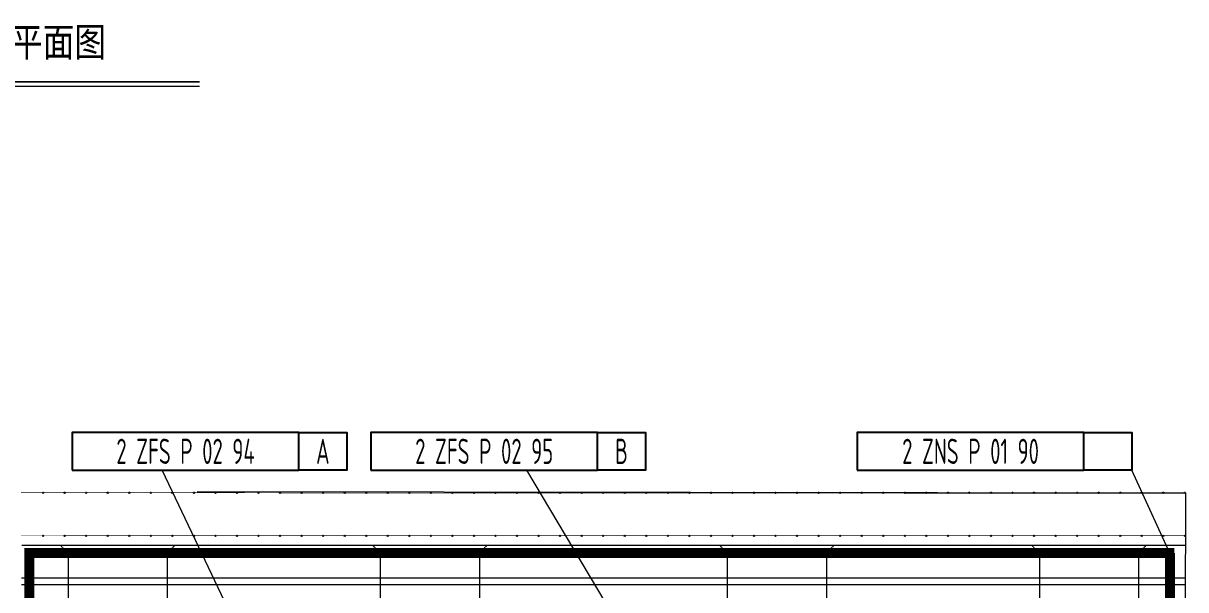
# Model space of a CAD drawing. Header units: millimetres. Extents: x 2756 to 52640, y 2442 to 34683.
# Drawn here: x 30169 to 52640, y 23742 to 34683 of the extents above; entities that cross this region are included whole.
import ezdxf
from ezdxf.enums import TextEntityAlignment as Align

# ---------------------------------------------------------------- set-up
doc = ezdxf.new("R2010")
doc.units = ezdxf.units.MM
doc.linetypes.add('ACAD_ISO02W100', pattern=[15, 12, -3])
doc.layers.add('A', color=1, linetype='Continuous', lineweight=0)
doc.layers.add('D0墙体', color=7, linetype='Continuous', lineweight=0)
for name, color, linetype in [('BAS干线', 60, 'Continuous'), ('fas设备名称', 2, 'Continuous'), ('Zone', 4, 'Continuous')]:
    doc.layers.add(name, color=color, linetype=linetype)
doc.styles.add('-宋体', font='', dxfattribs={"width": 0.8})
doc.styles.add('syfs', font='gbxwxt.shx', dxfattribs={"width": 0.8, "bigfont": 'gbhzfs.shx'})
doc.styles.get('-宋体').set_extended_font_data('SimSun')

# ---------------------------------------------------------------- blocks, each defined once
blk = doc.blocks.new('Repère Zone')
at = {"color": 0}
for points in [[(0, 0), (45, 0), (45, 7.5), (0, 7.5)], [(45, 7.5), (54.5, 7.5), (54.5, 0), (45, 0)]]:
    blk.add_lwpolyline(points, close=True, dxfattribs=at)
at = {"color": 0, "style": 'syfs', "width": 0.7}
for tag, p in [('X_XXX_X_XX_XX', (22.5, 3.75)), ('X', (49.75, 3.75))]:
    blk.add_attdef(tag, text='', height=5, dxfattribs=at).set_placement(p, align=Align.MIDDLE_CENTER)

msp = doc.modelspace()

# ---------------------------------------------------------------- hatches: boundary and pattern name
at = {"layer": 'D0墙体'}
h = msp.add_hatch(color=0, dxfattribs=at)
edge = h.paths.add_edge_path()
edge.add_arc((30553, 25616), 12.2, 0, 360)
h = msp.add_hatch(color=0, dxfattribs=at)
edge = h.paths.add_edge_path()
edge.add_arc((30969, 25616), 12.2, 0, 360)
h = msp.add_hatch(color=0, dxfattribs=at)
edge = h.paths.add_edge_path()
edge.add_arc((31386, 25616), 12.2, 0, 360)
h = msp.add_hatch(color=0, dxfattribs=at)
edge = h.paths.add_edge_path()
edge.add_arc((31802, 25616), 12.2, 0, 360)
h = msp.add_hatch(color=0, dxfattribs=at)
edge = h.paths.add_edge_path()
edge.add_arc((32218, 25616), 12.2, 0, 360)
h = msp.add_hatch(color=0, dxfattribs=at)
edge = h.paths.add_edge_path()
edge.add_arc((32635, 25616), 12.2, 0, 360)
h = msp.add_hatch(color=0, dxfattribs=at)
edge = h.paths.add_edge_path()
edge.add_arc((32635, 25616), 12.2, 0, 360)
h = msp.add_hatch(color=0, dxfattribs=at)
edge = h.paths.add_edge_path()
edge.add_arc((33051, 25616), 12.2, 0, 360)
h = msp.add_hatch(color=0, dxfattribs=at)
edge = h.paths.add_edge_path()
edge.add_arc((33468, 25616), 12.2, 0, 360)
h = msp.add_hatch(color=0, dxfattribs=at)
edge = h.paths.add_edge_path()
edge.add_arc((33884, 25616), 12.2, 0, 360)
h = msp.add_hatch(color=0, dxfattribs=at)
edge = h.paths.add_edge_path()
edge.add_arc((34300, 25616), 12.2, 0, 360)
h = msp.add_hatch(color=0, dxfattribs=at)
edge = h.paths.add_edge_path()
edge.add_arc((34717, 25616), 12.2, 0, 360)
h = msp.add_hatch(color=0, dxfattribs=at)
edge = h.paths.add_edge_path()
edge.add_arc((35133, 25616), 12.2, 0, 360)
h = msp.add_hatch(color=0, dxfattribs=at)
edge = h.paths.add_edge_path()
edge.add_arc((35550, 25616), 12.2, 0, 360)
h = msp.add_hatch(color=0, dxfattribs=at)
edge = h.paths.add_edge_path()
edge.add_arc((35966, 25616), 12.2, 0, 360)
h = msp.add_hatch(color=0, dxfattribs=at)
edge = h.paths.add_edge_path()
edge.add_arc((36382, 25616), 12.2, 0, 360)
h = msp.add_hatch(color=0, dxfattribs=at)
edge = h.paths.add_edge_path()
edge.add_arc((36799, 25616), 12.2, 0, 360)
h = msp.add_hatch(color=0, dxfattribs=at)
edge = h.paths.add_edge_path()
edge.add_arc((36799, 25616), 12.2, 0, 360)
h = msp.add_hatch(color=0, dxfattribs=at)
edge = h.paths.add_edge_path()
edge.add_arc((37215, 25616), 12.2, 0, 360)
h = msp.add_hatch(color=0, dxfattribs=at)
edge = h.paths.add_edge_path()
edge.add_arc((37632, 25616), 12.2, 0, 360)
h = msp.add_hatch(color=0, dxfattribs=at)
edge = h.paths.add_edge_path()
edge.add_arc((38048, 25616), 12.2, 0, 360)
h = msp.add_hatch(color=0, dxfattribs=at)
edge = h.paths.add_edge_path()
edge.add_arc((38464, 25616), 12.2, 0, 360)
h = msp.add_hatch(color=0, dxfattribs=at)
edge = h.paths.add_edge_path()
edge.add_arc((38881, 25616), 12.2, 0, 360)
h = msp.add_hatch(color=0, dxfattribs=at)
edge = h.paths.add_edge_path()
edge.add_arc((39297, 25616), 12.2, 0, 360)
h = msp.add_hatch(color=0, dxfattribs=at)
edge = h.paths.add_edge_path()
edge.add_arc((39714, 25616), 12.2, 0, 360)
h = msp.add_hatch(color=0, dxfattribs=at)
edge = h.paths.add_edge_path()
edge.add_arc((40130, 25616), 12.2, 0, 360)
h = msp.add_hatch(color=0, dxfattribs=at)
edge = h.paths.add_edge_path()
edge.add_arc((40546, 25616), 12.2, 0, 360)
h = msp.add_hatch(color=0, dxfattribs=at)
edge = h.paths.add_edge_path()
edge.add_arc((40963, 25616), 12.2, 0, 360)
h = msp.add_hatch(color=0, dxfattribs=at)
edge = h.paths.add_edge_path()
edge.add_arc((40963, 25616), 12.2, 0, 360)
h = msp.add_hatch(color=0, dxfattribs=at)
edge = h.paths.add_edge_path()
edge.add_arc((41379, 25616), 12.2, 0, 360)
h = msp.add_hatch(color=0, dxfattribs=at)
edge = h.paths.add_edge_path()
edge.add_arc((41796, 25616), 12.2, 0, 360)
h = msp.add_hatch(color=0, dxfattribs=at)
edge = h.paths.add_edge_path()
edge.add_arc((42212, 25616), 12.2, 0, 360)
h = msp.add_hatch(color=0, dxfattribs=at)
edge = h.paths.add_edge_path()
edge.add_arc((42628, 25616), 12.2, 0, 360)
h = msp.add_hatch(color=0, dxfattribs=at)
edge = h.paths.add_edge_path()
edge.add_arc((43045, 25616), 12.2, 0, 360)
h = msp.add_hatch(color=0, dxfattribs=at)
edge = h.paths.add_edge_path()
edge.add_arc((43461, 25616), 12.2, 0, 360)
h = msp.add_hatch(color=0, dxfattribs=at)
edge = h.paths.add_edge_path()
edge.add_arc((43878, 25616), 12.2, 0, 360)
h = msp.add_hatch(color=0, dxfattribs=at)
edge = h.paths.add_edge_path()
edge.add_arc((44294, 25616), 12.2, 0, 360)
h = msp.add_hatch(color=0, dxfattribs=at)
edge = h.paths.add_edge_path()
edge.add_arc((44710, 25616), 12.2, 0, 360)
h = msp.add_hatch(color=0, dxfattribs=at)
edge = h.paths.add_edge_path()
edge.add_arc((45127, 25616), 12.2, 0, 360)
h = msp.add_hatch(color=0, dxfattribs=at)
edge = h.paths.add_edge_path()
edge.add_arc((45127, 25616), 12.2, 0, 360)
h = msp.add_hatch(color=0, dxfattribs=at)
edge = h.paths.add_edge_path()
edge.add_arc((45543, 25616), 12.2, 0, 360)
h = msp.add_hatch(color=0, dxfattribs=at)
edge = h.paths.add_edge_path()
edge.add_arc((45960, 25616), 12.2, 0, 360)
h = msp.add_hatch(color=0, dxfattribs=at)
edge = h.paths.add_edge_path()
edge.add_arc((46376, 25616), 12.2, 0, 360)
h = msp.add_hatch(color=0, dxfattribs=at)
edge = h.paths.add_edge_path()
edge.add_arc((46792, 25616), 12.2, 0, 360)
h = msp.add_hatch(color=0, dxfattribs=at)
edge = h.paths.add_edge_path()
edge.add_arc((47209, 25616), 12.2, 0, 360)
h = msp.add_hatch(color=0, dxfattribs=at)
edge = h.paths.add_edge_path()
edge.add_arc((47625, 25616), 12.2, 0, 360)
h = msp.add_hatch(color=0, dxfattribs=at)
edge = h.paths.add_edge_path()
edge.add_arc((48042, 25616), 12.2, 0, 360)
h = msp.add_hatch(color=0, dxfattribs=at)
edge = h.paths.add_edge_path()
edge.add_arc((48458, 25616), 12.2, 0, 360)
h = msp.add_hatch(color=0, dxfattribs=at)
edge = h.paths.add_edge_path()
edge.add_arc((48874, 25616), 12.2, 0, 360)
h = msp.add_hatch(color=0, dxfattribs=at)
edge = h.paths.add_edge_path()
edge.add_arc((49291, 25616), 12.2, 0, 360)
h = msp.add_hatch(color=0, dxfattribs=at)
edge = h.paths.add_edge_path()
edge.add_arc((49291, 25616), 12.2, 0, 360)
h = msp.add_hatch(color=0, dxfattribs=at)
edge = h.paths.add_edge_path()
edge.add_arc((49707, 25616), 12.2, 0, 360)
h = msp.add_hatch(color=0, dxfattribs=at)
edge = h.paths.add_edge_path()
edge.add_arc((50124, 25616), 12.2, 0, 360)
h = msp.add_hatch(color=0, dxfattribs=at)
edge = h.paths.add_edge_path()
edge.add_arc((50540, 25616), 12.2, 0, 360)
h = msp.add_hatch(color=0, dxfattribs=at)
edge = h.paths.add_edge_path()
edge.add_arc((50956, 25616), 12.2, 0, 360)
h = msp.add_hatch(color=0, dxfattribs=at)
edge = h.paths.add_edge_path()
edge.add_arc((51373, 25616), 12.2, 0, 360)
h = msp.add_hatch(color=0, dxfattribs=at)
edge = h.paths.add_edge_path()
edge.add_arc((51789, 25616), 12.2, 0, 360)
h = msp.add_hatch(color=0, dxfattribs=at)
edge = h.paths.add_edge_path()
edge.add_arc((52206, 25616), 12.2, 0, 360)
h = msp.add_hatch(color=0, dxfattribs=at)
edge = h.paths.add_edge_path()
edge.add_arc((52622, 25616), 12.2, 0, 360)
h = msp.add_hatch(color=0, dxfattribs=at)
edge = h.paths.add_edge_path()
edge.add_arc((30553, 24783), 12.2, 0, 360)
h = msp.add_hatch(color=0, dxfattribs=at)
edge = h.paths.add_edge_path()
edge.add_arc((30969, 24783), 12.2, 0, 360)
h = msp.add_hatch(color=0, dxfattribs=at)
edge = h.paths.add_edge_path()
edge.add_arc((31386, 24783), 12.2, 0, 360)
h = msp.add_hatch(color=0, dxfattribs=at)
edge = h.paths.add_edge_path()
edge.add_arc((31802, 24783), 12.2, 0, 360)
h = msp.add_hatch(color=0, dxfattribs=at)
edge = h.paths.add_edge_path()
edge.add_arc((32218, 24783), 12.2, 0, 360)
h = msp.add_hatch(color=0, dxfattribs=at)
edge = h.paths.add_edge_path()
edge.add_arc((32635, 24783), 12.2, 0, 360)
h = msp.add_hatch(color=0, dxfattribs=at)
edge = h.paths.add_edge_path()
edge.add_arc((32635, 24783), 12.2, 0, 360)
h = msp.add_hatch(color=0, dxfattribs=at)
edge = h.paths.add_edge_path()
edge.add_arc((33051, 24783), 12.2, 0, 360)
h = msp.add_hatch(color=0, dxfattribs=at)
edge = h.paths.add_edge_path()
edge.add_arc((33468, 24783), 12.2, 0, 360)
h = msp.add_hatch(color=0, dxfattribs=at)
edge = h.paths.add_edge_path()
edge.add_arc((33884, 24783), 12.2, 0, 360)
h = msp.add_hatch(color=0, dxfattribs=at)
edge = h.paths.add_edge_path()
edge.add_arc((34300, 24783), 12.2, 0, 360)
h = msp.add_hatch(color=0, dxfattribs=at)
edge = h.paths.add_edge_path()
edge.add_arc((34717, 24783), 12.2, 0, 360)
h = msp.add_hatch(color=0, dxfattribs=at)
edge = h.paths.add_edge_path()
edge.add_arc((35133, 24783), 12.2, 0, 360)
h = msp.add_hatch(color=0, dxfattribs=at)
edge = h.paths.add_edge_path()
edge.add_arc((35550, 24783), 12.2, 0, 360)
h = msp.add_hatch(color=0, dxfattribs=at)
edge = h.paths.add_edge_path()
edge.add_arc((35966, 24783), 12.2, 0, 360)
h = msp.add_hatch(color=0, dxfattribs=at)
edge = h.paths.add_edge_path()
edge.add_arc((36382, 24783), 12.2, 0, 360)
h = msp.add_hatch(color=0, dxfattribs=at)
edge = h.paths.add_edge_path()
edge.add_arc((36799, 24783), 12.2, 0, 360)
h = msp.add_hatch(color=0, dxfattribs=at)
edge = h.paths.add_edge_path()
edge.add_arc((36799, 24783), 12.2, 0, 360)
h = msp.add_hatch(color=0, dxfattribs=at)
edge = h.paths.add_edge_path()
edge.add_arc((37215, 24783), 12.2, 0, 360)
h = msp.add_hatch(color=0, dxfattribs=at)
edge = h.paths.add_edge_path()
edge.add_arc((37632, 24783), 12.2, 0, 360)
h = msp.add_hatch(color=0, dxfattribs=at)
edge = h.paths.add_edge_path()
edge.add_arc((38048, 24783), 12.2, 0, 360)
h = msp.add_hatch(color=0, dxfattribs=at)
edge = h.paths.add_edge_path()
edge.add_arc((38464, 24783), 12.2, 0, 360)
h = msp.add_hatch(color=0, dxfattribs=at)
edge = h.paths.add_edge_path()
edge.add_arc((38881, 24783), 12.2, 0, 360)
h = msp.add_hatch(color=0, dxfattribs=at)
edge = h.paths.add_edge_path()
edge.add_arc((39297, 24783), 12.2, 0, 360)
h = msp.add_hatch(color=0, dxfattribs=at)
edge = h.paths.add_edge_path()
edge.add_arc((39714, 24783), 12.2, 0, 360)
h = msp.add_hatch(color=0, dxfattribs=at)
edge = h.paths.add_edge_path()
edge.add_arc((40130, 24783), 12.2, 0, 360)
h = msp.add_hatch(color=0, dxfattribs=at)
edge = h.paths.add_edge_path()
edge.add_arc((40546, 24783), 12.2, 0, 360)
h = msp.add_hatch(color=0, dxfattribs=at)
edge = h.paths.add_edge_path()
edge.add_arc((40963, 24783), 12.2, 0, 360)
h = msp.add_hatch(color=0, dxfattribs=at)
edge = h.paths.add_edge_path()
edge.add_arc((40963, 24783), 12.2, 0, 360)
h = msp.add_hatch(color=0, dxfattribs=at)
edge = h.paths.add_edge_path()
edge.add_arc((41379, 24783), 12.2, 0, 360)
h = msp.add_hatch(color=0, dxfattribs=at)
edge = h.paths.add_edge_path()
edge.add_arc((41796, 24783), 12.2, 0, 360)
h = msp.add_hatch(color=0, dxfattribs=at)
edge = h.paths.add_edge_path()
edge.add_arc((42212, 24783), 12.2, 0, 360)
h = msp.add_hatch(color=0, dxfattribs=at)
edge = h.paths.add_edge_path()
edge.add_arc((42628, 24783), 12.2, 0, 360)
h = msp.add_hatch(color=0, dxfattribs=at)
edge = h.paths.add_edge_path()
edge.add_arc((43045, 24783), 12.2, 0, 360)
h = msp.add_hatch(color=0, dxfattribs=at)
edge = h.paths.add_edge_path()
edge.add_arc((43461, 24783), 12.2, 0, 360)
h = msp.add_hatch(color=0, dxfattribs=at)
edge = h.paths.add_edge_path()
edge.add_arc((43878, 24783), 12.2, 0, 360)
h = msp.add_hatch(color=0, dxfattribs=at)
edge = h.paths.add_edge_path()
edge.add_arc((44294, 24783), 12.2, 0, 360)
h = msp.add_hatch(color=0, dxfattribs=at)
edge = h.paths.add_edge_path()
edge.add_arc((44710, 24783), 12.2, 0, 360)
h = msp.add_hatch(color=0, dxfattribs=at)
edge = h.paths.add_edge_path()
edge.add_arc((45127, 24783), 12.2, 0, 360)
h = msp.add_hatch(color=0, dxfattribs=at)
edge = h.paths.add_edge_path()
edge.add_arc((45127, 24783), 12.2, 0, 360)
h = msp.add_hatch(color=0, dxfattribs=at)
edge = h.paths.add_edge_path()
edge.add_arc((45543, 24783), 12.2, 0, 360)
h = msp.add_hatch(color=0, dxfattribs=at)
edge = h.paths.add_edge_path()
edge.add_arc((45960, 24783), 12.2, 0, 360)
h = msp.add_hatch(color=0, dxfattribs=at)
edge = h.paths.add_edge_path()
edge.add_arc((46376, 24783), 12.2, 0, 360)
h = msp.add_hatch(color=0, dxfattribs=at)
edge = h.paths.add_edge_path()
edge.add_arc((46792, 24783), 12.2, 0, 360)
h = msp.add_hatch(color=0, dxfattribs=at)
edge = h.paths.add_edge_path()
edge.add_arc((47209, 24783), 12.2, 0, 360)
h = msp.add_hatch(color=0, dxfattribs=at)
edge = h.paths.add_edge_path()
edge.add_arc((47625, 24783), 12.2, 0, 360)
h = msp.add_hatch(color=0, dxfattribs=at)
edge = h.paths.add_edge_path()
edge.add_arc((48042, 24783), 12.2, 0, 360)
h = msp.add_hatch(color=0, dxfattribs=at)
edge = h.paths.add_edge_path()
edge.add_arc((48458, 24783), 12.2, 0, 360)
h = msp.add_hatch(color=0, dxfattribs=at)
edge = h.paths.add_edge_path()
edge.add_arc((48874, 24783), 12.2, 0, 360)
h = msp.add_hatch(color=0, dxfattribs=at)
edge = h.paths.add_edge_path()
edge.add_arc((49291, 24783), 12.2, 0, 360)
h = msp.add_hatch(color=0, dxfattribs=at)
edge = h.paths.add_edge_path()
edge.add_arc((49291, 24783), 12.2, 0, 360)
h = msp.add_hatch(color=0, dxfattribs=at)
edge = h.paths.add_edge_path()
edge.add_arc((49707, 24783), 12.2, 0, 360)
h = msp.add_hatch(color=0, dxfattribs=at)
edge = h.paths.add_edge_path()
edge.add_arc((50124, 24783), 12.2, 0, 360)
h = msp.add_hatch(color=0, dxfattribs=at)
edge = h.paths.add_edge_path()
edge.add_arc((50540, 24783), 12.2, 0, 360)
h = msp.add_hatch(color=0, dxfattribs=at)
edge = h.paths.add_edge_path()
edge.add_arc((50956, 24783), 12.2, 0, 360)
h = msp.add_hatch(color=0, dxfattribs=at)
edge = h.paths.add_edge_path()
edge.add_arc((51373, 24783), 12.2, 0, 360)
h = msp.add_hatch(color=0, dxfattribs=at)
edge = h.paths.add_edge_path()
edge.add_arc((51789, 24783), 12.2, 0, 360)
h = msp.add_hatch(color=0, dxfattribs=at)
edge = h.paths.add_edge_path()
edge.add_arc((52206, 24783), 12.2, 0, 360)
h = msp.add_hatch(color=0, dxfattribs=at)
edge = h.paths.add_edge_path()
edge.add_arc((52622, 24783), 12.2, 0, 360)

# ---------------------------------------------------------------- linework, layer by layer
at = {"color": 5, "const_width": 195}
for points in [[(52418, 24450), (30287, 24450), (30287, 14727), (36278, 14727), (36278, 18392), (38527, 18392), (38527, 14719), (44235, 14719), (44235, 18392), (46485, 18392), (46485, 14831), (52333, 14831)], [(52333, 14831), (52333, 24450)]]:
    msp.add_lwpolyline(points, dxfattribs=at)
at = {"layer": 'A', "color": 1, "linetype": 'ByBlock', "lineweight": 0}
msp.add_line((37328, 16684), (32855, 26050), dxfattribs=at)
at = {"layer": 'A', "color": 3, "linetype": 'ByBlock', "lineweight": 0}
msp.add_line((45403, 16807), (39904, 26050), dxfattribs=at)
at = {"layer": 'A', "color": 5, "linetype": 'ByBlock', "lineweight": 0}
msp.add_line((52333, 24450), (51597, 26050), dxfattribs=at)
at = {"layer": 'BAS干线', "color": 7, "lineweight": 0, "ltscale": 3}
msp.add_line((21098, 33469), (33577, 33469), dxfattribs=at)
at = {"layer": 'BAS干线', "color": 7, "lineweight": 0, "ltscale": 3, "const_width": 30}
msp.add_lwpolyline([(21101, 33551), (33582, 33551)], dxfattribs=at)
at = {"layer": 'D0墙体', "color": 0}
for p, q in [((33531, 25637), (52610, 25616)), ((52634, 25616), (52622, 14685)), ((52622, 24596), (30141, 24596)), ((30132, 23971), (52622, 23971)), ((30132, 23846), (52622, 23846))]:
    msp.add_line(p, q, dxfattribs=at)
at = {"layer": 'D0墙体', "color": 0, "linetype": 'ACAD_ISO02W100'}
for p, q in [((30890, 24596), (31036, 24450)), ((33097, 24596), (32951, 24450)), ((36924, 24596), (37069, 24450)), ((39131, 24596), (38985, 24450)), ((43632, 24596), (43778, 24450)), ((45839, 24596), (45693, 24450)), ((49666, 24596), (49811, 24450)), ((51872, 24596), (51727, 24450)), ((31036, 24448), (31036, 23346)), ((32951, 24448), (32951, 23346)), ((37069, 24448), (37069, 23346)), ((38985, 24448), (38985, 23346)), ((43778, 24448), (43778, 23346)), ((45693, 24448), (45693, 23346)), ((49811, 24448), (49811, 23346)), ((51727, 24448), (51727, 23346))]:
    msp.add_line(p, q, dxfattribs=at)
at = {"layer": 'D0墙体', "color": 0, "const_width": 12.5}
for points in [[(30124, 25616), (52622, 25604)], [(30124, 24783), (52633, 24788)]]:
    msp.add_lwpolyline(points, dxfattribs=at)
at = {"layer": 'D0墙体', "color": 0}
for centre in [(30553, 25616), (30969, 25616), (31386, 25616), (31802, 25616), (32218, 25616), (32635, 25616), (32635, 25616), (33051, 25616), (33468, 25616), (33884, 25616), (34300, 25616), (34717, 25616), (35133, 25616), (35550, 25616), (35966, 25616), (36382, 25616), (36799, 25616), (36799, 25616), (37215, 25616), (37632, 25616), (38048, 25616), (38464, 25616), (38881, 25616), (39297, 25616), (39714, 25616), (40130, 25616), (40546, 25616), (40963, 25616), (40963, 25616), (41379, 25616), (41796, 25616), (42212, 25616), (42628, 25616), (43045, 25616), (43461, 25616), (43878, 25616), (44294, 25616), (44710, 25616), (45127, 25616), (45127, 25616), (45543, 25616), (45960, 25616), (46376, 25616), (46792, 25616), (47209, 25616), (47625, 25616), (48042, 25616), (48458, 25616), (48874, 25616), (49291, 25616), (49291, 25616), (49707, 25616), (50124, 25616), (50540, 25616), (50956, 25616), (51373, 25616), (51789, 25616), (52206, 25616), (52622, 25616), (30553, 24783), (30969, 24783), (31386, 24783), (31802, 24783), (32218, 24783), (32635, 24783), (32635, 24783), (33051, 24783), (33468, 24783), (33884, 24783), (34300, 24783), (34717, 24783), (35133, 24783), (35550, 24783), (35966, 24783), (36382, 24783), (36799, 24783), (36799, 24783), (37215, 24783), (37632, 24783), (38048, 24783), (38464, 24783), (38881, 24783), (39297, 24783), (39714, 24783), (40130, 24783), (40546, 24783), (40963, 24783), (40963, 24783), (41379, 24783), (41796, 24783), (42212, 24783), (42628, 24783), (43045, 24783), (43461, 24783), (43878, 24783), (44294, 24783), (44710, 24783), (45127, 24783), (45127, 24783), (45543, 24783), (45960, 24783), (46376, 24783), (46792, 24783), (47209, 24783), (47625, 24783), (48042, 24783), (48458, 24783), (48874, 24783), (49291, 24783), (49291, 24783), (49707, 24783), (50124, 24783), (50540, 24783), (50956, 24783), (51373, 24783), (51789, 24783), (52206, 24783), (52622, 24783)]:
    msp.add_circle(centre, 12.2, dxfattribs=at)

# ---------------------------------------------------------------- block references
at = {"layer": 'Zone', "color": 1, "lineweight": 0, "xscale": 97.40364479995333, "yscale": 97.40364479995333, "zscale": 97.40364480000002}
msp.add_blockref('Repère Zone', (31114, 26050), dxfattribs=at).add_auto_attribs({'X_XXX_X_XX_XX': '2 ZFS P 02 94', 'X': 'A'})
at = {"layer": 'Zone', "color": 3, "lineweight": 0, "xscale": 97.40364479995333, "yscale": 97.40364479995333, "zscale": 97.40364480000002}
msp.add_blockref('Repère Zone', (36887, 26050), dxfattribs=at).add_auto_attribs({'X_XXX_X_XX_XX': '2 ZFS P 02 95', 'X': 'B'})
at = {"layer": 'Zone', "color": 5, "lineweight": 0}
ref = msp.add_blockref('Repère Zone', (46288, 26050), dxfattribs=dict(at, xscale=97.40364479995333, yscale=97.40364479995333, zscale=97.40364480000002))
ref.add_attrib('X_XXX_X_XX_XX', '2 ZNS P 01 90', dxfattribs={"layer": '0', "color": 0, "height": 487.02, "style": 'syfs', "width": 0.7}).set_placement((48480, 26415), align=Align.MIDDLE_CENTER)

# ---------------------------------------------------------------- texts
at = {"layer": 'fas设备名称', "color": 7, "lineweight": 0, "style": '-宋体', "width": 0.8}
msp.add_text('9PX  LEV:+9.70m消防设施平面图', height=560, dxfattribs=at).set_placement((27342, 34330), align=Align.MIDDLE)

doc.saveas('drawing.dxf')
